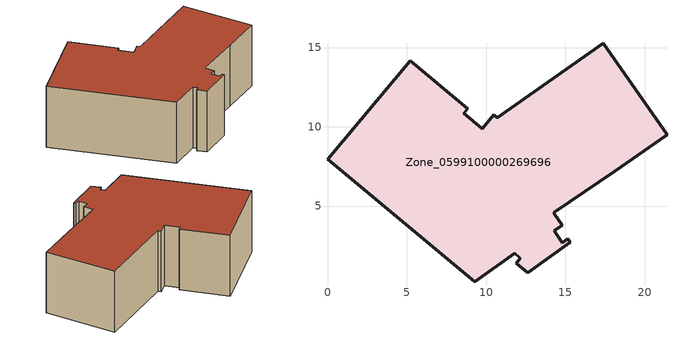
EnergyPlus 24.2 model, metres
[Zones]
Zone_0599100000269696
 floor ground (C_G): 0,7.97 5.22,14.18 8.85,11.14 8.61,10.85 9.76,9.89 10.48,10.75 10.71,10.56 17.4,15.27 21.42,9.49 18.14,7.2 14.31,4.6 14.32,4.53 14.82,3.8 14.29,3.43 14.81,2.69 15.16,2.93 15.31,2.72 12.64,0.8 11.92,1.4 12.17,1.7 11.81,2.02 9.3,0.23 z0
 wall outside (C_F): 14.81,2.69 14.29,3.43 14.82,3.8 14.32,4.53 14.31,4.6 18.14,7.2 21.42,9.49 17.4,15.27 10.71,10.56 10.48,10.75 9.76,9.89 8.61,10.85 8.85,11.14 5.22,14.18 0,7.97 9.3,0.23 11.81,2.02 12.17,1.7 11.92,1.4 12.64,0.8 15.31,2.72 15.16,2.93 14.81,2.69 z0:6.35
 roof outside (C_R): 14.31,4.6 18.14,7.2 21.42,9.49 17.4,15.27 10.71,10.56 10.48,10.75 9.76,9.89 8.61,10.85 8.85,11.14 5.22,14.18 0,7.97 9.3,0.23 11.81,2.02 12.17,1.7 11.92,1.4 12.64,0.8 15.31,2.72 15.16,2.93 14.81,2.69 14.29,3.43 14.82,3.8 14.32,4.53 z6.35
[BUILDING]
Pand.0599100000269696: North Axis=0; Terrain=City; Loads Convergence Tolerance Value=0.04; Temperature Convergence Tolerance Value=0.4; Solar Distribution=FullExterior; Maximum Number of Warmup Days=25; Minimum Number of Warmup Days=1
[Site:Location]
Rotterdam.The.Hague.AP_ZH_NLD Design_Conditions: Latitude=51.96; Longitude=4.45; Time Zone=1; Elevation=-4.5
[SITE:GROUNDTEMPERATURE:BUILDINGSURFACE]
18, 18, 18, 18, 18, 18, 18, 18, 18, 18, 18, 18
[MATERIAL] Thermal Absorptance=0.9; Solar Absorptance=0.7; Visible Absorptance=0.7
Name | Roughness | Thickness | Conductivity | Density | Specific Heat
G.D.1965 | MediumSmooth | 0.15 | 1 | 540 | 1210
F.D.1965 | Rough | 0.3 | 0.857143 | 1920 | 840
R.D.1965 | MediumRough | 0.2 | 0.08 | 1500 | 1000
[CONSTRUCTION]
C_G: G.D.1965
C_F: F.D.1965
C_R: R.D.1965
[ZONE]
Zone_0599100000269696: Type=1; Multiplier=1; Ceiling Height=Autocalculate; Volume=Autocalculate; Floor Area=autocalculate; Part of Total Floor Area=Yes
[ZONEINFILTRATION:DESIGNFLOWRATE]
Infil_Zone_0599100000269696: Zone or ZoneList or Space or SpaceList=Zone_0599100000269696; Schedule=AlwaysOn; Design Flow Rate Calculation Method=Flow/Area; Flow Rate per Floor Area=0.0042; Constant Term Coefficient=1; Temperature Term Coefficient=0; Velocity Term Coefficient=0; Velocity Squared Term Coefficient=0
[HVACTEMPLATE:ZONE:IDEALLOADSAIRSYSTEM]
Zone_0599100000269696: Maximum Heating Supply Air Temperature=50; Minimum Cooling Supply Air Temperature=13; Maximum Heating Supply Air Humidity Ratio=0.0156; Minimum Cooling Supply Air Humidity Ratio=0.0077; Heating Limit=NoLimit; Cooling Limit=NoLimit; Dehumidification Control Type=ConstantSensibleHeatRatio; Cooling Sensible Heat Ratio=0.7; Dehumidification Setpoint=60; Humidification Control Type=None; Humidification Setpoint=30; Outdoor Air Method=None; Outdoor Air Flow Rate per Person=0.00944; Outdoor Air Flow Rate per Zone Floor Area=0; Outdoor Air Flow Rate per Zone=0; Demand Controlled Ventilation Type=None; Outdoor Air Economizer Type=NoEconomizer; Heat Recovery Type=None; Sensible Heat Recovery Effectiveness=0.7; Latent Heat Recovery Effectiveness=0.65
[ZONECONTROL:THERMOSTAT]
ThermostatControl_Zone_0599100000269696: Zone or ZoneList=Zone_0599100000269696; Control Type Schedule=DualSetpointControlType; Control 1=Thermostat_Zone_0599100000269696; Temperature Difference Between Cutout And Setpoint=0
[THERMOSTATSETPOINT:DUALSETPOINT]
Thermostat_Zone_0599100000269696: Heating Setpoint Temperature Schedule=HeatingSetpoint_Zone_0599100000269696; Cooling Setpoint Temperature Schedule=CoolingSetpoint_Zone_0599100000269696
[SCHEDULE:COMPACT]
HeatingSetpoint_Zone_0599100000269696: Through: 12/31, For: AllDays, Until: 24:00, 21
CoolingSetpoint_Zone_0599100000269696: Through: 12/31, For: AllDays, Until: 24:00, 24
DualSetpointControlType: Through: 12/31, For: AllDays, Until: 24:00, 4
AlwaysOn: Through: 12/31, For: AllDays, Until: 24:00, 1
